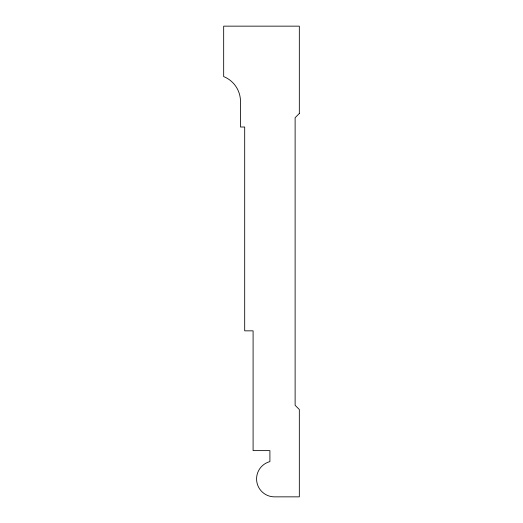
<?xml version="1.0" encoding="UTF-8"?>
<svg xmlns="http://www.w3.org/2000/svg" width="523" height="523" viewBox="0 0 523 523"><rect width="100%" height="100%" fill="white"/><g stroke="black" fill="none" stroke-linecap="round" stroke-linejoin="round"><path stroke-width="0.78" d="M299.326 113.491L295.122 117.695L295.122 405.305L299.326 409.509L299.326 496.85L274.111 496.85A17.926 17.926 0 0 1 269.907 461.6L269.907 450.623L253.093 450.623L253.093 330.843L244.692 330.843L244.692 127.017L240.488 127.017L240.488 101.795A26.836 26.836 0 0 0 223.674 76.58L223.674 26.15L299.326 26.15L299.326 113.491"/></g></svg>
